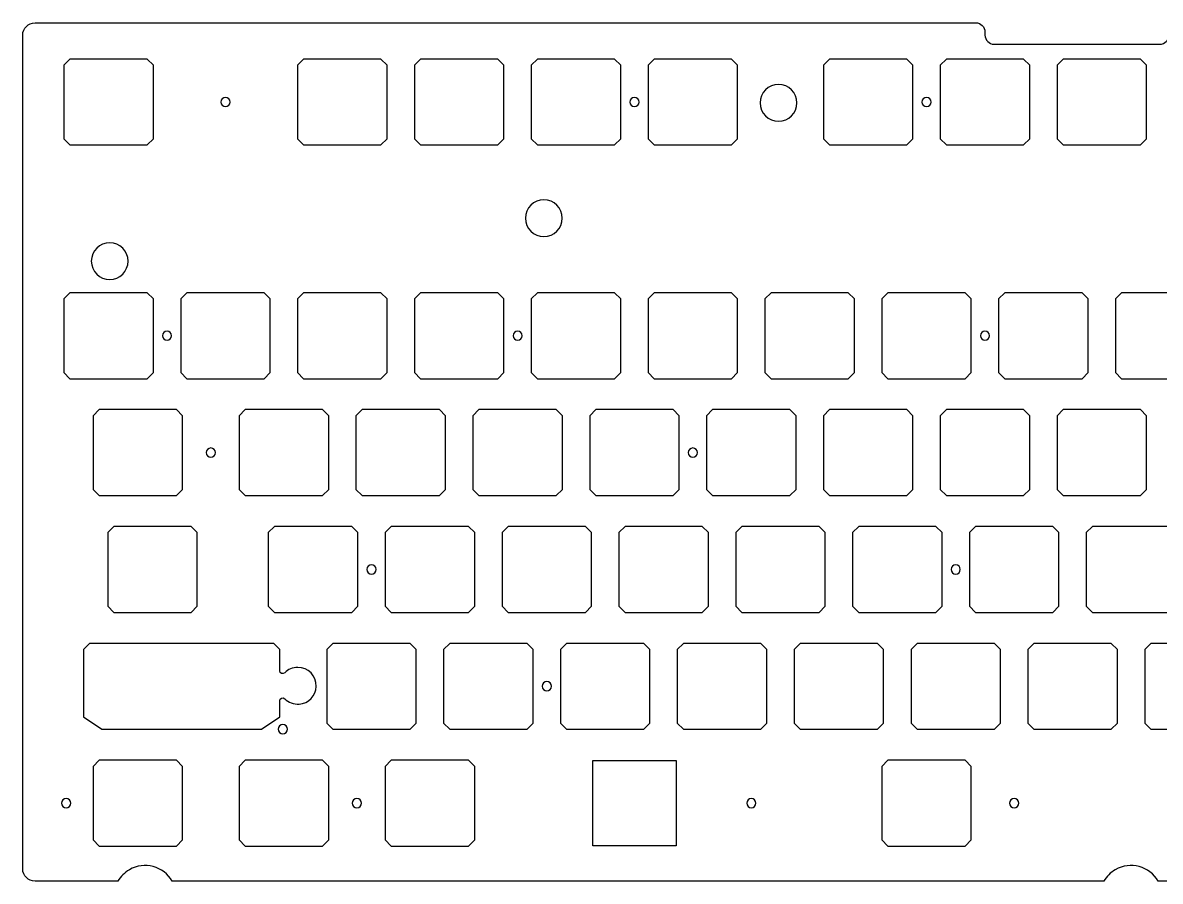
# Model space of a CAD drawing. Header units: millimetres. Extents: x -32 to 329, y -175 to -35.
# Drawn here: x -32.3 to 153.2, y -175 to -35.1 of the extents above; entities that cross this region are included whole.
import ezdxf

# ---------------------------------------------------------------- set-up
doc = ezdxf.new("R2010")
doc.units = ezdxf.units.MM
doc.header["$MEASUREMENT"] = 0
doc.layers.add('Layer 1', color=7, linetype='Continuous', lineweight=0)

# ---------------------------------------------------------------- blocks, each defined once
blk = doc.blocks.new('Block_0')
at = {"layer": 'Layer 1', "color": 7, "lineweight": 25}
blk.add_lwpolyline([(60.62, -169.24), (60.62, -155.34), (74.22, -155.34), (74.22, -169.24)], close=True, dxfattribs=at)
for points, knots in [([(327.08, -66.93), (327.08, -66.93), (256.4, -66.93), (256.4, -66.93), (255.3, -66.93), (254.4, -66.03), (254.4, -64.93), (254.4, -64.93), (254.4, -59.92), (254.4, -59.92), (254.4, -58.82), (255.3, -57.92), (256.4, -57.92), (256.4, -57.92), (258.4, -57.92), (258.4, -57.92), (259.51, -57.92), (260.4, -57.03), (260.4, -55.93), (260.4, -55.93), (260.4, -37.07), (260.4, -37.07), (260.4, -35.96), (259.51, -35.07), (258.4, -35.07), (258.4, -35.07), (249.8, -35.07), (249.8, -35.07), (248.97, -35.07), (248.3, -35.74), (248.3, -36.57), (248.3, -36.57), (248.3, -37.07), (248.3, -37.07), (248.3, -37.89), (247.63, -38.57), (246.8, -38.57), (246.8, -38.57), (211.8, -38.57), (211.8, -38.57), (210.97, -38.57), (210.3, -37.89), (210.3, -37.07), (210.3, -37.07), (210.3, -36.57), (210.3, -36.57), (210.3, -35.74), (209.63, -35.07), (208.8, -35.07), (208.8, -35.07), (156.08, -35.07), (156.08, -35.07), (155.25, -35.07), (154.58, -35.74), (154.58, -36.57), (154.58, -36.57), (154.58, -37.07), (154.58, -37.07), (154.58, -37.89), (153.9, -38.57), (153.08, -38.57), (153.08, -38.57), (126.08, -38.57), (126.08, -38.57), (125.25, -38.57), (124.58, -37.89), (124.58, -37.07), (124.58, -37.07), (124.58, -36.57), (124.58, -36.57), (124.58, -35.74), (123.9, -35.07), (123.08, -35.07), (123.08, -35.07), (-30.3, -35.07), (-30.3, -35.07), (-31.4, -35.07), (-32.3, -35.96), (-32.3, -37.07), (-32.3, -37.07), (-32.3, -173.02), (-32.3, -173.02), (-32.3, -174.13), (-31.4, -175.02), (-30.3, -175.02), (-30.3, -175.02), (-16.79, -175.02), (-16.79, -175.02), (-16.34, -174.24), (-15.69, -173.6), (-14.91, -173.15), (-12.47, -171.73), (-9.33, -172.57), (-7.92, -175.02), (-7.92, -175.02), (143.95, -175.02), (143.95, -175.02), (144.4, -174.24), (145.05, -173.59), (145.83, -173.15), (148.28, -171.73), (151.41, -172.57), (152.83, -175.02), (152.83, -175.02), (304.7, -175.02), (304.7, -175.02), (305.14, -174.24), (305.79, -173.59), (306.57, -173.15), (309.02, -171.73), (312.16, -172.57), (313.57, -175.02), (313.57, -175.02), (327.08, -175.02), (327.08, -175.02), (328.18, -175.02), (329.08, -174.13), (329.08, -173.02), (329.08, -173.02), (329.08, -68.93), (329.08, -68.93), (329.08, -67.82), (328.18, -66.93), (327.08, -66.93)], [0, 0, 0, 0, 1, 1, 1, 2, 2, 2, 3, 3, 3, 4, 4, 4, 5, 5, 5, 6, 6, 6, 7, 7, 7, 8, 8, 8, 9, 9, 9, 10, 10, 10, 11, 11, 11, 12, 12, 12, 13, 13, 13, 14, 14, 14, 15, 15, 15, 16, 16, 16, 17, 17, 17, 18, 18, 18, 19, 19, 19, 20, 20, 20, 21, 21, 21, 22, 22, 22, 23, 23, 23, 24, 24, 24, 25, 25, 25, 26, 26, 26, 27, 27, 27, 28, 28, 28, 29, 29, 29, 30, 30, 30, 31, 31, 31, 32, 32, 32, 33, 33, 33, 34, 34, 34, 35, 35, 35, 36, 36, 36, 37, 37, 37, 38, 38, 38, 39, 39, 39, 40, 40, 40, 41, 41, 41, 41]), ([(-25.6, -41.99), (-25.6, -41.99), (-24.6, -40.99), (-24.6, -40.99), (-24.6, -40.99), (-12, -40.99), (-12, -40.99), (-12, -40.99), (-11, -41.99), (-11, -41.99), (-11, -41.99), (-11, -53.99), (-11, -53.99), (-11, -53.99), (-12, -54.99), (-12, -54.99), (-12, -54.99), (-24.6, -54.99), (-24.6, -54.99), (-24.6, -54.99), (-25.6, -53.99), (-25.6, -53.99), (-25.6, -53.99), (-25.6, -41.99), (-25.6, -41.99)], [0, 0, 0, 0, 1, 1, 1, 2, 2, 2, 3, 3, 3, 4, 4, 4, 5, 5, 5, 6, 6, 6, 7, 7, 7, 8, 8, 8, 8]), ([(12.5, -41.99), (12.5, -41.99), (13.5, -40.99), (13.5, -40.99), (13.5, -40.99), (26.1, -40.99), (26.1, -40.99), (26.1, -40.99), (27.1, -41.99), (27.1, -41.99), (27.1, -41.99), (27.1, -53.99), (27.1, -53.99), (27.1, -53.99), (26.1, -54.99), (26.1, -54.99), (26.1, -54.99), (13.5, -54.99), (13.5, -54.99), (13.5, -54.99), (12.5, -53.99), (12.5, -53.99), (12.5, -53.99), (12.5, -41.99), (12.5, -41.99)], [0, 0, 0, 0, 1, 1, 1, 2, 2, 2, 3, 3, 3, 4, 4, 4, 5, 5, 5, 6, 6, 6, 7, 7, 7, 8, 8, 8, 8]), ([(31.55, -41.99), (31.55, -41.99), (32.55, -40.99), (32.55, -40.99), (32.55, -40.99), (45.15, -40.99), (45.15, -40.99), (45.15, -40.99), (46.15, -41.99), (46.15, -41.99), (46.15, -41.99), (46.15, -53.99), (46.15, -53.99), (46.15, -53.99), (45.15, -54.99), (45.15, -54.99), (45.15, -54.99), (32.55, -54.99), (32.55, -54.99), (32.55, -54.99), (31.55, -53.99), (31.55, -53.99), (31.55, -53.99), (31.55, -41.99), (31.55, -41.99)], [0, 0, 0, 0, 1, 1, 1, 2, 2, 2, 3, 3, 3, 4, 4, 4, 5, 5, 5, 6, 6, 6, 7, 7, 7, 8, 8, 8, 8]), ([(50.6, -41.99), (50.6, -41.99), (51.6, -40.99), (51.6, -40.99), (51.6, -40.99), (64.2, -40.99), (64.2, -40.99), (64.2, -40.99), (65.2, -41.99), (65.2, -41.99), (65.2, -41.99), (65.2, -53.99), (65.2, -53.99), (65.2, -53.99), (64.2, -54.99), (64.2, -54.99), (64.2, -54.99), (51.6, -54.99), (51.6, -54.99), (51.6, -54.99), (50.6, -53.99), (50.6, -53.99), (50.6, -53.99), (50.6, -41.99), (50.6, -41.99)], [0, 0, 0, 0, 1, 1, 1, 2, 2, 2, 3, 3, 3, 4, 4, 4, 5, 5, 5, 6, 6, 6, 7, 7, 7, 8, 8, 8, 8]), ([(69.65, -41.99), (69.65, -41.99), (70.65, -40.99), (70.65, -40.99), (70.65, -40.99), (83.25, -40.99), (83.25, -40.99), (83.25, -40.99), (84.25, -41.99), (84.25, -41.99), (84.25, -41.99), (84.25, -53.99), (84.25, -53.99), (84.25, -53.99), (83.25, -54.99), (83.25, -54.99), (83.25, -54.99), (70.65, -54.99), (70.65, -54.99), (70.65, -54.99), (69.65, -53.99), (69.65, -53.99), (69.65, -53.99), (69.65, -41.99), (69.65, -41.99)], [0, 0, 0, 0, 1, 1, 1, 2, 2, 2, 3, 3, 3, 4, 4, 4, 5, 5, 5, 6, 6, 6, 7, 7, 7, 8, 8, 8, 8]), ([(98.23, -41.99), (98.23, -41.99), (99.23, -40.99), (99.23, -40.99), (99.23, -40.99), (111.83, -40.99), (111.83, -40.99), (111.83, -40.99), (112.83, -41.99), (112.83, -41.99), (112.83, -41.99), (112.83, -53.99), (112.83, -53.99), (112.83, -53.99), (111.83, -54.99), (111.83, -54.99), (111.83, -54.99), (99.23, -54.99), (99.23, -54.99), (99.23, -54.99), (98.23, -53.99), (98.23, -53.99), (98.23, -53.99), (98.23, -41.99), (98.23, -41.99)], [0, 0, 0, 0, 1, 1, 1, 2, 2, 2, 3, 3, 3, 4, 4, 4, 5, 5, 5, 6, 6, 6, 7, 7, 7, 8, 8, 8, 8]), ([(117.28, -41.99), (117.28, -41.99), (118.28, -40.99), (118.28, -40.99), (118.28, -40.99), (130.88, -40.99), (130.88, -40.99), (130.88, -40.99), (131.88, -41.99), (131.88, -41.99), (131.88, -41.99), (131.88, -53.99), (131.88, -53.99), (131.88, -53.99), (130.88, -54.99), (130.88, -54.99), (130.88, -54.99), (118.28, -54.99), (118.28, -54.99), (118.28, -54.99), (117.28, -53.99), (117.28, -53.99), (117.28, -53.99), (117.28, -41.99), (117.28, -41.99)], [0, 0, 0, 0, 1, 1, 1, 2, 2, 2, 3, 3, 3, 4, 4, 4, 5, 5, 5, 6, 6, 6, 7, 7, 7, 8, 8, 8, 8]), ([(136.33, -41.99), (136.33, -41.99), (137.33, -40.99), (137.33, -40.99), (137.33, -40.99), (149.93, -40.99), (149.93, -40.99), (149.93, -40.99), (150.93, -41.99), (150.93, -41.99), (150.93, -41.99), (150.93, -53.99), (150.93, -53.99), (150.93, -53.99), (149.93, -54.99), (149.93, -54.99), (149.93, -54.99), (137.33, -54.99), (137.33, -54.99), (137.33, -54.99), (136.33, -53.99), (136.33, -53.99), (136.33, -53.99), (136.33, -41.99), (136.33, -41.99)], [0, 0, 0, 0, 1, 1, 1, 2, 2, 2, 3, 3, 3, 4, 4, 4, 5, 5, 5, 6, 6, 6, 7, 7, 7, 8, 8, 8, 8]), ([(90.92, -45.13), (92.58, -45.13), (93.92, -46.47), (93.92, -48.13), (93.92, -49.79), (92.58, -51.13), (90.92, -51.13), (89.27, -51.13), (87.92, -49.79), (87.92, -48.13), (87.92, -46.47), (89.27, -45.13), (90.92, -45.13)], [0, 0, 0, 0, 1, 1, 1, 2, 2, 2, 3, 3, 3, 4, 4, 4, 4]), ([(0.75, -47.24), (1.17, -47.24), (1.5, -47.58), (1.5, -47.99), (1.5, -48.4), (1.17, -48.74), (0.75, -48.74), (0.34, -48.74), (0, -48.4), (0, -47.99), (0, -47.58), (0.34, -47.24), (0.75, -47.24)], [0, 0, 0, 0, 1, 1, 1, 2, 2, 2, 3, 3, 3, 4, 4, 4, 4]), ([(67.43, -47.24), (67.84, -47.24), (68.18, -47.58), (68.18, -47.99), (68.18, -48.4), (67.84, -48.74), (67.43, -48.74), (67.01, -48.74), (66.68, -48.4), (66.68, -47.99), (66.68, -47.58), (67.01, -47.24), (67.43, -47.24)], [0, 0, 0, 0, 1, 1, 1, 2, 2, 2, 3, 3, 3, 4, 4, 4, 4]), ([(115.05, -47.24), (115.47, -47.24), (115.8, -47.58), (115.8, -47.99), (115.8, -48.4), (115.47, -48.74), (115.05, -48.74), (114.64, -48.74), (114.3, -48.4), (114.3, -47.99), (114.3, -47.58), (114.64, -47.24), (115.05, -47.24)], [0, 0, 0, 0, 1, 1, 1, 2, 2, 2, 3, 3, 3, 4, 4, 4, 4]), ([(52.67, -63.92), (54.33, -63.92), (55.67, -65.27), (55.67, -66.93), (55.67, -68.58), (54.33, -69.92), (52.67, -69.92), (51.01, -69.92), (49.67, -68.58), (49.67, -66.93), (49.67, -65.27), (51.01, -63.92), (52.67, -63.92)], [0, 0, 0, 0, 1, 1, 1, 2, 2, 2, 3, 3, 3, 4, 4, 4, 4]), ([(-15.12, -73.93), (-15.12, -75.59), (-16.47, -76.93), (-18.12, -76.93), (-19.78, -76.93), (-21.12, -75.59), (-21.12, -73.93), (-21.12, -72.28), (-19.78, -70.93), (-18.12, -70.93), (-16.47, -70.93), (-15.12, -72.28), (-15.12, -73.93)], [0, 0, 0, 0, 1, 1, 1, 2, 2, 2, 3, 3, 3, 4, 4, 4, 4]), ([(-25.6, -80.09), (-25.6, -80.09), (-24.6, -79.09), (-24.6, -79.09), (-24.6, -79.09), (-12, -79.09), (-12, -79.09), (-12, -79.09), (-11, -80.09), (-11, -80.09), (-11, -80.09), (-11, -92.09), (-11, -92.09), (-11, -92.09), (-12, -93.09), (-12, -93.09), (-12, -93.09), (-24.6, -93.09), (-24.6, -93.09), (-24.6, -93.09), (-25.6, -92.09), (-25.6, -92.09), (-25.6, -92.09), (-25.6, -80.09), (-25.6, -80.09)], [0, 0, 0, 0, 1, 1, 1, 2, 2, 2, 3, 3, 3, 4, 4, 4, 5, 5, 5, 6, 6, 6, 7, 7, 7, 8, 8, 8, 8]), ([(-6.55, -80.09), (-6.55, -80.09), (-5.55, -79.09), (-5.55, -79.09), (-5.55, -79.09), (7.05, -79.09), (7.05, -79.09), (7.05, -79.09), (8.05, -80.09), (8.05, -80.09), (8.05, -80.09), (8.05, -92.09), (8.05, -92.09), (8.05, -92.09), (7.05, -93.09), (7.05, -93.09), (7.05, -93.09), (-5.55, -93.09), (-5.55, -93.09), (-5.55, -93.09), (-6.55, -92.09), (-6.55, -92.09), (-6.55, -92.09), (-6.55, -80.09), (-6.55, -80.09)], [0, 0, 0, 0, 1, 1, 1, 2, 2, 2, 3, 3, 3, 4, 4, 4, 5, 5, 5, 6, 6, 6, 7, 7, 7, 8, 8, 8, 8]), ([(12.5, -80.09), (12.5, -80.09), (13.5, -79.09), (13.5, -79.09), (13.5, -79.09), (26.1, -79.09), (26.1, -79.09), (26.1, -79.09), (27.1, -80.09), (27.1, -80.09), (27.1, -80.09), (27.1, -92.09), (27.1, -92.09), (27.1, -92.09), (26.1, -93.09), (26.1, -93.09), (26.1, -93.09), (13.5, -93.09), (13.5, -93.09), (13.5, -93.09), (12.5, -92.09), (12.5, -92.09), (12.5, -92.09), (12.5, -80.09), (12.5, -80.09)], [0, 0, 0, 0, 1, 1, 1, 2, 2, 2, 3, 3, 3, 4, 4, 4, 5, 5, 5, 6, 6, 6, 7, 7, 7, 8, 8, 8, 8]), ([(31.55, -80.09), (31.55, -80.09), (32.55, -79.09), (32.55, -79.09), (32.55, -79.09), (45.15, -79.09), (45.15, -79.09), (45.15, -79.09), (46.15, -80.09), (46.15, -80.09), (46.15, -80.09), (46.15, -92.09), (46.15, -92.09), (46.15, -92.09), (45.15, -93.09), (45.15, -93.09), (45.15, -93.09), (32.55, -93.09), (32.55, -93.09), (32.55, -93.09), (31.55, -92.09), (31.55, -92.09), (31.55, -92.09), (31.55, -80.09), (31.55, -80.09)], [0, 0, 0, 0, 1, 1, 1, 2, 2, 2, 3, 3, 3, 4, 4, 4, 5, 5, 5, 6, 6, 6, 7, 7, 7, 8, 8, 8, 8]), ([(50.6, -92.09), (50.6, -92.09), (50.6, -80.09), (50.6, -80.09), (50.6, -80.09), (51.6, -79.09), (51.6, -79.09), (51.6, -79.09), (64.2, -79.09), (64.2, -79.09), (64.2, -79.09), (65.2, -80.09), (65.2, -80.09), (65.2, -80.09), (65.2, -92.09), (65.2, -92.09), (65.2, -92.09), (64.2, -93.09), (64.2, -93.09), (64.2, -93.09), (51.6, -93.09), (51.6, -93.09), (51.6, -93.09), (50.6, -92.09), (50.6, -92.09)], [0, 0, 0, 0, 1, 1, 1, 2, 2, 2, 3, 3, 3, 4, 4, 4, 5, 5, 5, 6, 6, 6, 7, 7, 7, 8, 8, 8, 8]), ([(69.65, -80.09), (69.65, -80.09), (70.65, -79.09), (70.65, -79.09), (70.65, -79.09), (83.25, -79.09), (83.25, -79.09), (83.25, -79.09), (84.25, -80.09), (84.25, -80.09), (84.25, -80.09), (84.25, -92.09), (84.25, -92.09), (84.25, -92.09), (83.25, -93.09), (83.25, -93.09), (83.25, -93.09), (70.65, -93.09), (70.65, -93.09), (70.65, -93.09), (69.65, -92.09), (69.65, -92.09), (69.65, -92.09), (69.65, -80.09), (69.65, -80.09)], [0, 0, 0, 0, 1, 1, 1, 2, 2, 2, 3, 3, 3, 4, 4, 4, 5, 5, 5, 6, 6, 6, 7, 7, 7, 8, 8, 8, 8]), ([(89.7, -93.09), (89.7, -93.09), (88.7, -92.09), (88.7, -92.09), (88.7, -92.09), (88.7, -80.09), (88.7, -80.09), (88.7, -80.09), (89.7, -79.09), (89.7, -79.09), (89.7, -79.09), (102.3, -79.09), (102.3, -79.09), (102.3, -79.09), (103.3, -80.09), (103.3, -80.09), (103.3, -80.09), (103.3, -92.09), (103.3, -92.09), (103.3, -92.09), (102.3, -93.09), (102.3, -93.09), (102.3, -93.09), (89.7, -93.09), (89.7, -93.09)], [0, 0, 0, 0, 1, 1, 1, 2, 2, 2, 3, 3, 3, 4, 4, 4, 5, 5, 5, 6, 6, 6, 7, 7, 7, 8, 8, 8, 8]), ([(107.75, -92.09), (107.75, -92.09), (107.75, -80.09), (107.75, -80.09), (107.75, -80.09), (108.75, -79.09), (108.75, -79.09), (108.75, -79.09), (121.35, -79.09), (121.35, -79.09), (121.35, -79.09), (122.35, -80.09), (122.35, -80.09), (122.35, -80.09), (122.35, -92.09), (122.35, -92.09), (122.35, -92.09), (121.35, -93.09), (121.35, -93.09), (121.35, -93.09), (108.75, -93.09), (108.75, -93.09), (108.75, -93.09), (107.75, -92.09), (107.75, -92.09)], [0, 0, 0, 0, 1, 1, 1, 2, 2, 2, 3, 3, 3, 4, 4, 4, 5, 5, 5, 6, 6, 6, 7, 7, 7, 8, 8, 8, 8]), ([(126.8, -92.09), (126.8, -92.09), (126.8, -80.09), (126.8, -80.09), (126.8, -80.09), (127.8, -79.09), (127.8, -79.09), (127.8, -79.09), (140.4, -79.09), (140.4, -79.09), (140.4, -79.09), (141.4, -80.09), (141.4, -80.09), (141.4, -80.09), (141.4, -92.09), (141.4, -92.09), (141.4, -92.09), (140.4, -93.09), (140.4, -93.09), (140.4, -93.09), (127.8, -93.09), (127.8, -93.09), (127.8, -93.09), (126.8, -92.09), (126.8, -92.09)], [0, 0, 0, 0, 1, 1, 1, 2, 2, 2, 3, 3, 3, 4, 4, 4, 5, 5, 5, 6, 6, 6, 7, 7, 7, 8, 8, 8, 8]), ([(159.45, -79.09), (159.45, -79.09), (160.45, -80.09), (160.45, -80.09), (160.45, -80.09), (160.45, -92.09), (160.45, -92.09), (160.45, -92.09), (159.45, -93.09), (159.45, -93.09), (159.45, -93.09), (146.85, -93.09), (146.85, -93.09), (146.85, -93.09), (145.85, -92.09), (145.85, -92.09), (145.85, -92.09), (145.85, -80.09), (145.85, -80.09), (145.85, -80.09), (146.85, -79.09), (146.85, -79.09), (146.85, -79.09), (159.45, -79.09), (159.45, -79.09)], [0, 0, 0, 0, 1, 1, 1, 2, 2, 2, 3, 3, 3, 4, 4, 4, 5, 5, 5, 6, 6, 6, 7, 7, 7, 8, 8, 8, 8]), ([(-8.77, -85.34), (-8.36, -85.34), (-8.02, -85.68), (-8.02, -86.09), (-8.02, -86.5), (-8.36, -86.84), (-8.77, -86.84), (-9.19, -86.84), (-9.52, -86.5), (-9.52, -86.09), (-9.52, -85.68), (-9.19, -85.34), (-8.77, -85.34)], [0, 0, 0, 0, 1, 1, 1, 2, 2, 2, 3, 3, 3, 4, 4, 4, 4]), ([(48.38, -85.34), (48.79, -85.34), (49.13, -85.68), (49.13, -86.09), (49.13, -86.5), (48.79, -86.84), (48.38, -86.84), (47.96, -86.84), (47.63, -86.5), (47.63, -86.09), (47.63, -85.68), (47.96, -85.34), (48.38, -85.34)], [0, 0, 0, 0, 1, 1, 1, 2, 2, 2, 3, 3, 3, 4, 4, 4, 4]), ([(123.83, -86.09), (123.83, -85.68), (124.16, -85.34), (124.58, -85.34), (124.99, -85.34), (125.33, -85.68), (125.33, -86.09), (125.33, -86.5), (124.99, -86.84), (124.58, -86.84), (124.16, -86.84), (123.83, -86.5), (123.83, -86.09)], [0, 0, 0, 0, 1, 1, 1, 2, 2, 2, 3, 3, 3, 4, 4, 4, 4]), ([(-6.24, -99.14), (-6.24, -99.14), (-6.24, -111.14), (-6.24, -111.14), (-6.24, -111.14), (-7.23, -112.14), (-7.23, -112.14), (-7.23, -112.14), (-19.83, -112.14), (-19.83, -112.14), (-19.83, -112.14), (-20.83, -111.14), (-20.83, -111.14), (-20.83, -111.14), (-20.83, -99.14), (-20.83, -99.14), (-20.83, -99.14), (-19.83, -98.14), (-19.83, -98.14), (-19.83, -98.14), (-7.23, -98.14), (-7.23, -98.14), (-7.23, -98.14), (-6.24, -99.14), (-6.24, -99.14)], [0, 0, 0, 0, 1, 1, 1, 2, 2, 2, 3, 3, 3, 4, 4, 4, 5, 5, 5, 6, 6, 6, 7, 7, 7, 8, 8, 8, 8]), ([(3.98, -112.14), (3.98, -112.14), (2.98, -111.14), (2.98, -111.14), (2.98, -111.14), (2.98, -99.14), (2.98, -99.14), (2.98, -99.14), (3.98, -98.14), (3.98, -98.14), (3.98, -98.14), (16.58, -98.14), (16.58, -98.14), (16.58, -98.14), (17.58, -99.14), (17.58, -99.14), (17.58, -99.14), (17.58, -111.14), (17.58, -111.14), (17.58, -111.14), (16.58, -112.14), (16.58, -112.14), (16.58, -112.14), (3.98, -112.14), (3.98, -112.14)], [0, 0, 0, 0, 1, 1, 1, 2, 2, 2, 3, 3, 3, 4, 4, 4, 5, 5, 5, 6, 6, 6, 7, 7, 7, 8, 8, 8, 8]), ([(23.03, -112.14), (23.03, -112.14), (22.03, -111.14), (22.03, -111.14), (22.03, -111.14), (22.03, -99.14), (22.03, -99.14), (22.03, -99.14), (23.03, -98.14), (23.03, -98.14), (23.03, -98.14), (35.63, -98.14), (35.63, -98.14), (35.63, -98.14), (36.63, -99.14), (36.63, -99.14), (36.63, -99.14), (36.63, -111.14), (36.63, -111.14), (36.63, -111.14), (35.63, -112.14), (35.63, -112.14), (35.63, -112.14), (23.03, -112.14), (23.03, -112.14)], [0, 0, 0, 0, 1, 1, 1, 2, 2, 2, 3, 3, 3, 4, 4, 4, 5, 5, 5, 6, 6, 6, 7, 7, 7, 8, 8, 8, 8]), ([(41.08, -111.14), (41.08, -111.14), (41.08, -99.14), (41.08, -99.14), (41.08, -99.14), (42.08, -98.14), (42.08, -98.14), (42.08, -98.14), (54.68, -98.14), (54.68, -98.14), (54.68, -98.14), (55.68, -99.14), (55.68, -99.14), (55.68, -99.14), (55.68, -111.14), (55.68, -111.14), (55.68, -111.14), (54.68, -112.14), (54.68, -112.14), (54.68, -112.14), (42.08, -112.14), (42.08, -112.14), (42.08, -112.14), (41.08, -111.14), (41.08, -111.14)], [0, 0, 0, 0, 1, 1, 1, 2, 2, 2, 3, 3, 3, 4, 4, 4, 5, 5, 5, 6, 6, 6, 7, 7, 7, 8, 8, 8, 8]), ([(60.13, -111.14), (60.13, -111.14), (60.13, -99.14), (60.13, -99.14), (60.13, -99.14), (61.13, -98.14), (61.13, -98.14), (61.13, -98.14), (73.73, -98.14), (73.73, -98.14), (73.73, -98.14), (74.73, -99.14), (74.73, -99.14), (74.73, -99.14), (74.73, -111.14), (74.73, -111.14), (74.73, -111.14), (73.73, -112.14), (73.73, -112.14), (73.73, -112.14), (61.13, -112.14), (61.13, -112.14), (61.13, -112.14), (60.13, -111.14), (60.13, -111.14)], [0, 0, 0, 0, 1, 1, 1, 2, 2, 2, 3, 3, 3, 4, 4, 4, 5, 5, 5, 6, 6, 6, 7, 7, 7, 8, 8, 8, 8]), ([(79.18, -111.14), (79.18, -111.14), (79.18, -99.14), (79.18, -99.14), (79.18, -99.14), (80.18, -98.14), (80.18, -98.14), (80.18, -98.14), (92.78, -98.14), (92.78, -98.14), (92.78, -98.14), (93.78, -99.14), (93.78, -99.14), (93.78, -99.14), (93.78, -111.14), (93.78, -111.14), (93.78, -111.14), (92.78, -112.14), (92.78, -112.14), (92.78, -112.14), (80.18, -112.14), (80.18, -112.14), (80.18, -112.14), (79.18, -111.14), (79.18, -111.14)], [0, 0, 0, 0, 1, 1, 1, 2, 2, 2, 3, 3, 3, 4, 4, 4, 5, 5, 5, 6, 6, 6, 7, 7, 7, 8, 8, 8, 8]), ([(98.23, -99.14), (98.23, -99.14), (99.23, -98.14), (99.23, -98.14), (99.23, -98.14), (111.83, -98.14), (111.83, -98.14), (111.83, -98.14), (112.83, -99.14), (112.83, -99.14), (112.83, -99.14), (112.83, -111.14), (112.83, -111.14), (112.83, -111.14), (111.83, -112.14), (111.83, -112.14), (111.83, -112.14), (99.23, -112.14), (99.23, -112.14), (99.23, -112.14), (98.23, -111.14), (98.23, -111.14), (98.23, -111.14), (98.23, -99.14), (98.23, -99.14)], [0, 0, 0, 0, 1, 1, 1, 2, 2, 2, 3, 3, 3, 4, 4, 4, 5, 5, 5, 6, 6, 6, 7, 7, 7, 8, 8, 8, 8]), ([(118.28, -112.14), (118.28, -112.14), (117.28, -111.14), (117.28, -111.14), (117.28, -111.14), (117.28, -99.14), (117.28, -99.14), (117.28, -99.14), (118.28, -98.14), (118.28, -98.14), (118.28, -98.14), (130.88, -98.14), (130.88, -98.14), (130.88, -98.14), (131.88, -99.14), (131.88, -99.14), (131.88, -99.14), (131.88, -111.14), (131.88, -111.14), (131.88, -111.14), (130.88, -112.14), (130.88, -112.14), (130.88, -112.14), (118.28, -112.14), (118.28, -112.14)], [0, 0, 0, 0, 1, 1, 1, 2, 2, 2, 3, 3, 3, 4, 4, 4, 5, 5, 5, 6, 6, 6, 7, 7, 7, 8, 8, 8, 8]), ([(136.33, -111.14), (136.33, -111.14), (136.33, -99.14), (136.33, -99.14), (136.33, -99.14), (137.33, -98.14), (137.33, -98.14), (137.33, -98.14), (149.93, -98.14), (149.93, -98.14), (149.93, -98.14), (150.93, -99.14), (150.93, -99.14), (150.93, -99.14), (150.93, -111.14), (150.93, -111.14), (150.93, -111.14), (149.93, -112.14), (149.93, -112.14), (149.93, -112.14), (137.33, -112.14), (137.33, -112.14), (137.33, -112.14), (136.33, -111.14), (136.33, -111.14)], [0, 0, 0, 0, 1, 1, 1, 2, 2, 2, 3, 3, 3, 4, 4, 4, 5, 5, 5, 6, 6, 6, 7, 7, 7, 8, 8, 8, 8]), ([(-0.88, -105.14), (-0.88, -105.55), (-1.22, -105.89), (-1.63, -105.89), (-2.04, -105.89), (-2.38, -105.55), (-2.38, -105.14), (-2.38, -104.73), (-2.04, -104.39), (-1.63, -104.39), (-1.22, -104.39), (-0.88, -104.73), (-0.88, -105.14)], [0, 0, 0, 0, 1, 1, 1, 2, 2, 2, 3, 3, 3, 4, 4, 4, 4]), ([(76.2, -105.14), (76.2, -104.73), (76.54, -104.39), (76.95, -104.39), (77.37, -104.39), (77.7, -104.73), (77.7, -105.14), (77.7, -105.55), (77.37, -105.89), (76.95, -105.89), (76.54, -105.89), (76.2, -105.55), (76.2, -105.14)], [0, 0, 0, 0, 1, 1, 1, 2, 2, 2, 3, 3, 3, 4, 4, 4, 4]), ([(-18.45, -118.19), (-18.45, -118.19), (-17.46, -117.19), (-17.46, -117.19), (-17.46, -117.19), (-4.85, -117.19), (-4.85, -117.19), (-4.85, -117.19), (-3.86, -118.19), (-3.86, -118.19), (-3.86, -118.19), (-3.86, -130.19), (-3.86, -130.19), (-3.86, -130.19), (-4.85, -131.19), (-4.85, -131.19), (-4.85, -131.19), (-17.46, -131.19), (-17.46, -131.19), (-17.46, -131.19), (-18.45, -130.19), (-18.45, -130.19), (-18.45, -130.19), (-18.45, -118.19), (-18.45, -118.19)], [0, 0, 0, 0, 1, 1, 1, 2, 2, 2, 3, 3, 3, 4, 4, 4, 5, 5, 5, 6, 6, 6, 7, 7, 7, 8, 8, 8, 8]), ([(7.74, -118.19), (7.74, -118.19), (8.74, -117.19), (8.74, -117.19), (8.74, -117.19), (21.34, -117.19), (21.34, -117.19), (21.34, -117.19), (22.34, -118.19), (22.34, -118.19), (22.34, -118.19), (22.34, -130.19), (22.34, -130.19), (22.34, -130.19), (21.34, -131.19), (21.34, -131.19), (21.34, -131.19), (8.74, -131.19), (8.74, -131.19), (8.74, -131.19), (7.74, -130.19), (7.74, -130.19), (7.74, -130.19), (7.74, -118.19), (7.74, -118.19)], [0, 0, 0, 0, 1, 1, 1, 2, 2, 2, 3, 3, 3, 4, 4, 4, 5, 5, 5, 6, 6, 6, 7, 7, 7, 8, 8, 8, 8]), ([(26.79, -118.19), (26.79, -118.19), (27.79, -117.19), (27.79, -117.19), (27.79, -117.19), (40.39, -117.19), (40.39, -117.19), (40.39, -117.19), (41.39, -118.19), (41.39, -118.19), (41.39, -118.19), (41.39, -130.19), (41.39, -130.19), (41.39, -130.19), (40.39, -131.19), (40.39, -131.19), (40.39, -131.19), (27.79, -131.19), (27.79, -131.19), (27.79, -131.19), (26.79, -130.19), (26.79, -130.19), (26.79, -130.19), (26.79, -118.19), (26.79, -118.19)], [0, 0, 0, 0, 1, 1, 1, 2, 2, 2, 3, 3, 3, 4, 4, 4, 5, 5, 5, 6, 6, 6, 7, 7, 7, 8, 8, 8, 8]), ([(46.84, -131.19), (46.84, -131.19), (45.84, -130.19), (45.84, -130.19), (45.84, -130.19), (45.84, -118.19), (45.84, -118.19), (45.84, -118.19), (46.84, -117.19), (46.84, -117.19), (46.84, -117.19), (59.44, -117.19), (59.44, -117.19), (59.44, -117.19), (60.44, -118.19), (60.44, -118.19), (60.44, -118.19), (60.44, -130.19), (60.44, -130.19), (60.44, -130.19), (59.44, -131.19), (59.44, -131.19), (59.44, -131.19), (46.84, -131.19), (46.84, -131.19)], [0, 0, 0, 0, 1, 1, 1, 2, 2, 2, 3, 3, 3, 4, 4, 4, 5, 5, 5, 6, 6, 6, 7, 7, 7, 8, 8, 8, 8]), ([(64.89, -118.19), (64.89, -118.19), (65.89, -117.19), (65.89, -117.19), (65.89, -117.19), (78.49, -117.19), (78.49, -117.19), (78.49, -117.19), (79.49, -118.19), (79.49, -118.19), (79.49, -118.19), (79.49, -130.19), (79.49, -130.19), (79.49, -130.19), (78.49, -131.19), (78.49, -131.19), (78.49, -131.19), (65.89, -131.19), (65.89, -131.19), (65.89, -131.19), (64.89, -130.19), (64.89, -130.19), (64.89, -130.19), (64.89, -118.19), (64.89, -118.19)], [0, 0, 0, 0, 1, 1, 1, 2, 2, 2, 3, 3, 3, 4, 4, 4, 5, 5, 5, 6, 6, 6, 7, 7, 7, 8, 8, 8, 8]), ([(84.94, -131.19), (84.94, -131.19), (83.94, -130.19), (83.94, -130.19), (83.94, -130.19), (83.94, -118.19), (83.94, -118.19), (83.94, -118.19), (84.94, -117.19), (84.94, -117.19), (84.94, -117.19), (97.54, -117.19), (97.54, -117.19), (97.54, -117.19), (98.54, -118.19), (98.54, -118.19), (98.54, -118.19), (98.54, -130.19), (98.54, -130.19), (98.54, -130.19), (97.54, -131.19), (97.54, -131.19), (97.54, -131.19), (84.94, -131.19), (84.94, -131.19)], [0, 0, 0, 0, 1, 1, 1, 2, 2, 2, 3, 3, 3, 4, 4, 4, 5, 5, 5, 6, 6, 6, 7, 7, 7, 8, 8, 8, 8]), ([(102.99, -118.19), (102.99, -118.19), (103.99, -117.19), (103.99, -117.19), (103.99, -117.19), (116.59, -117.19), (116.59, -117.19), (116.59, -117.19), (117.59, -118.19), (117.59, -118.19), (117.59, -118.19), (117.59, -130.19), (117.59, -130.19), (117.59, -130.19), (116.59, -131.19), (116.59, -131.19), (116.59, -131.19), (103.99, -131.19), (103.99, -131.19), (103.99, -131.19), (102.99, -130.19), (102.99, -130.19), (102.99, -130.19), (102.99, -118.19), (102.99, -118.19)], [0, 0, 0, 0, 1, 1, 1, 2, 2, 2, 3, 3, 3, 4, 4, 4, 5, 5, 5, 6, 6, 6, 7, 7, 7, 8, 8, 8, 8]), ([(122.04, -118.19), (122.04, -118.19), (123.04, -117.19), (123.04, -117.19), (123.04, -117.19), (135.64, -117.19), (135.64, -117.19), (135.64, -117.19), (136.64, -118.19), (136.64, -118.19), (136.64, -118.19), (136.64, -130.19), (136.64, -130.19), (136.64, -130.19), (135.64, -131.19), (135.64, -131.19), (135.64, -131.19), (123.04, -131.19), (123.04, -131.19), (123.04, -131.19), (122.04, -130.19), (122.04, -130.19), (122.04, -130.19), (122.04, -118.19), (122.04, -118.19)], [0, 0, 0, 0, 1, 1, 1, 2, 2, 2, 3, 3, 3, 4, 4, 4, 5, 5, 5, 6, 6, 6, 7, 7, 7, 8, 8, 8, 8]), ([(142.09, -131.19), (142.09, -131.19), (141.09, -130.19), (141.09, -130.19), (141.09, -130.19), (141.09, -118.19), (141.09, -118.19), (141.09, -118.19), (142.09, -117.19), (142.09, -117.19), (142.09, -117.19), (154.69, -117.19), (154.69, -117.19), (154.69, -117.19), (155.69, -118.19), (155.69, -118.19), (155.69, -118.19), (155.69, -130.19), (155.69, -130.19), (155.69, -130.19), (154.69, -131.19), (154.69, -131.19), (154.69, -131.19), (142.09, -131.19), (142.09, -131.19)], [0, 0, 0, 0, 1, 1, 1, 2, 2, 2, 3, 3, 3, 4, 4, 4, 5, 5, 5, 6, 6, 6, 7, 7, 7, 8, 8, 8, 8]), ([(25.31, -124.19), (25.31, -124.6), (24.98, -124.94), (24.57, -124.94), (24.15, -124.94), (23.81, -124.6), (23.81, -124.19), (23.81, -123.78), (24.15, -123.44), (24.57, -123.44), (24.98, -123.44), (25.31, -123.78), (25.31, -124.19)], [0, 0, 0, 0, 1, 1, 1, 2, 2, 2, 3, 3, 3, 4, 4, 4, 4]), ([(120.56, -124.19), (120.56, -124.6), (120.23, -124.94), (119.82, -124.94), (119.4, -124.94), (119.06, -124.6), (119.06, -124.19), (119.06, -123.78), (119.4, -123.44), (119.82, -123.44), (120.23, -123.44), (120.56, -123.78), (120.56, -124.19)], [0, 0, 0, 0, 1, 1, 1, 2, 2, 2, 3, 3, 3, 4, 4, 4, 4]), ([(15.55, -143.25), (15.5, -144.76), (14.28, -146.05), (12.77, -146.15), (11.85, -146.22), (11.01, -145.87), (10.42, -145.27), (10.12, -144.97), (9.61, -145.17), (9.61, -145.59), (9.61, -145.59), (9.61, -148.24), (9.61, -148.24), (9.61, -148.24), (6.61, -150.24), (6.61, -150.24), (6.61, -150.24), (-19.39, -150.24), (-19.39, -150.24), (-19.39, -150.24), (-22.39, -148.24), (-22.39, -148.24), (-22.39, -148.24), (-22.39, -137.24), (-22.39, -137.24), (-22.39, -137.24), (-21.39, -136.24), (-21.39, -136.24), (-21.39, -136.24), (8.61, -136.24), (8.61, -136.24), (8.61, -136.24), (9.61, -137.24), (9.61, -137.24), (9.61, -137.24), (9.61, -140.72), (9.61, -140.72), (9.61, -141.14), (10.12, -141.34), (10.41, -141.04), (10.96, -140.49), (11.71, -140.15), (12.55, -140.15), (14.24, -140.15), (15.6, -141.54), (15.55, -143.25)], [0, 0, 0, 0, 1, 1, 1, 2, 2, 2, 3, 3, 3, 4, 4, 4, 5, 5, 5, 6, 6, 6, 7, 7, 7, 8, 8, 8, 9, 9, 9, 10, 10, 10, 11, 11, 11, 12, 12, 12, 13, 13, 13, 14, 14, 14, 15, 15, 15, 15]), ([(18.27, -150.23), (18.27, -150.23), (17.27, -149.24), (17.27, -149.24), (17.27, -149.24), (17.27, -137.24), (17.27, -137.24), (17.27, -137.24), (18.27, -136.24), (18.27, -136.24), (18.27, -136.24), (30.87, -136.24), (30.87, -136.24), (30.87, -136.24), (31.86, -137.24), (31.86, -137.24), (31.86, -137.24), (31.86, -149.24), (31.86, -149.24), (31.86, -149.24), (30.87, -150.23), (30.87, -150.23), (30.87, -150.23), (18.27, -150.23), (18.27, -150.23)], [0, 0, 0, 0, 1, 1, 1, 2, 2, 2, 3, 3, 3, 4, 4, 4, 5, 5, 5, 6, 6, 6, 7, 7, 7, 8, 8, 8, 8]), ([(50.91, -149.24), (50.91, -149.24), (49.92, -150.23), (49.92, -150.23), (49.92, -150.23), (37.32, -150.23), (37.32, -150.23), (37.32, -150.23), (36.32, -149.24), (36.32, -149.24), (36.32, -149.24), (36.32, -137.24), (36.32, -137.24), (36.32, -137.24), (37.32, -136.24), (37.32, -136.24), (37.32, -136.24), (49.92, -136.24), (49.92, -136.24), (49.92, -136.24), (50.91, -137.24), (50.91, -137.24), (50.91, -137.24), (50.91, -149.24), (50.91, -149.24)], [0, 0, 0, 0, 1, 1, 1, 2, 2, 2, 3, 3, 3, 4, 4, 4, 5, 5, 5, 6, 6, 6, 7, 7, 7, 8, 8, 8, 8]), ([(69.96, -149.24), (69.96, -149.24), (68.97, -150.23), (68.97, -150.23), (68.97, -150.23), (56.37, -150.23), (56.37, -150.23), (56.37, -150.23), (55.37, -149.24), (55.37, -149.24), (55.37, -149.24), (55.37, -137.24), (55.37, -137.24), (55.37, -137.24), (56.37, -136.24), (56.37, -136.24), (56.37, -136.24), (68.97, -136.24), (68.97, -136.24), (68.97, -136.24), (69.96, -137.24), (69.96, -137.24), (69.96, -137.24), (69.96, -149.24), (69.96, -149.24)], [0, 0, 0, 0, 1, 1, 1, 2, 2, 2, 3, 3, 3, 4, 4, 4, 5, 5, 5, 6, 6, 6, 7, 7, 7, 8, 8, 8, 8]), ([(89.01, -149.24), (89.01, -149.24), (88.02, -150.23), (88.02, -150.23), (88.02, -150.23), (75.42, -150.23), (75.42, -150.23), (75.42, -150.23), (74.42, -149.24), (74.42, -149.24), (74.42, -149.24), (74.42, -137.24), (74.42, -137.24), (74.42, -137.24), (75.42, -136.24), (75.42, -136.24), (75.42, -136.24), (88.02, -136.24), (88.02, -136.24), (88.02, -136.24), (89.01, -137.24), (89.01, -137.24), (89.01, -137.24), (89.01, -149.24), (89.01, -149.24)], [0, 0, 0, 0, 1, 1, 1, 2, 2, 2, 3, 3, 3, 4, 4, 4, 5, 5, 5, 6, 6, 6, 7, 7, 7, 8, 8, 8, 8]), ([(108.06, -149.24), (108.06, -149.24), (107.07, -150.23), (107.07, -150.23), (107.07, -150.23), (94.47, -150.23), (94.47, -150.23), (94.47, -150.23), (93.47, -149.24), (93.47, -149.24), (93.47, -149.24), (93.47, -137.24), (93.47, -137.24), (93.47, -137.24), (94.47, -136.24), (94.47, -136.24), (94.47, -136.24), (107.07, -136.24), (107.07, -136.24), (107.07, -136.24), (108.06, -137.24), (108.06, -137.24), (108.06, -137.24), (108.06, -149.24), (108.06, -149.24)], [0, 0, 0, 0, 1, 1, 1, 2, 2, 2, 3, 3, 3, 4, 4, 4, 5, 5, 5, 6, 6, 6, 7, 7, 7, 8, 8, 8, 8]), ([(127.11, -149.24), (127.11, -149.24), (126.12, -150.23), (126.12, -150.23), (126.12, -150.23), (113.52, -150.23), (113.52, -150.23), (113.52, -150.23), (112.52, -149.24), (112.52, -149.24), (112.52, -149.24), (112.52, -137.24), (112.52, -137.24), (112.52, -137.24), (113.52, -136.24), (113.52, -136.24), (113.52, -136.24), (126.12, -136.24), (126.12, -136.24), (126.12, -136.24), (127.11, -137.24), (127.11, -137.24), (127.11, -137.24), (127.11, -149.24), (127.11, -149.24)], [0, 0, 0, 0, 1, 1, 1, 2, 2, 2, 3, 3, 3, 4, 4, 4, 5, 5, 5, 6, 6, 6, 7, 7, 7, 8, 8, 8, 8]), ([(146.16, -149.24), (146.16, -149.24), (145.17, -150.23), (145.17, -150.23), (145.17, -150.23), (132.57, -150.23), (132.57, -150.23), (132.57, -150.23), (131.57, -149.24), (131.57, -149.24), (131.57, -149.24), (131.57, -137.24), (131.57, -137.24), (131.57, -137.24), (132.57, -136.24), (132.57, -136.24), (132.57, -136.24), (145.17, -136.24), (145.17, -136.24), (145.17, -136.24), (146.16, -137.24), (146.16, -137.24), (146.16, -137.24), (146.16, -149.24), (146.16, -149.24)], [0, 0, 0, 0, 1, 1, 1, 2, 2, 2, 3, 3, 3, 4, 4, 4, 5, 5, 5, 6, 6, 6, 7, 7, 7, 8, 8, 8, 8]), ([(165.21, -149.24), (165.21, -149.24), (164.22, -150.23), (164.22, -150.23), (164.22, -150.23), (151.62, -150.23), (151.62, -150.23), (151.62, -150.23), (150.62, -149.24), (150.62, -149.24), (150.62, -149.24), (150.62, -137.24), (150.62, -137.24), (150.62, -137.24), (151.62, -136.24), (151.62, -136.24), (151.62, -136.24), (164.22, -136.24), (164.22, -136.24), (164.22, -136.24), (165.21, -137.24), (165.21, -137.24), (165.21, -137.24), (165.21, -149.24), (165.21, -149.24)], [0, 0, 0, 0, 1, 1, 1, 2, 2, 2, 3, 3, 3, 4, 4, 4, 5, 5, 5, 6, 6, 6, 7, 7, 7, 8, 8, 8, 8]), ([(53.89, -143.23), (53.89, -143.65), (53.55, -143.98), (53.14, -143.98), (52.73, -143.98), (52.39, -143.65), (52.39, -143.23), (52.39, -142.82), (52.73, -142.48), (53.14, -142.48), (53.55, -142.48), (53.89, -142.82), (53.89, -143.23)], [0, 0, 0, 0, 1, 1, 1, 2, 2, 2, 3, 3, 3, 4, 4, 4, 4]), ([(10.85, -150.23), (10.85, -150.65), (10.51, -150.98), (10.1, -150.98), (9.68, -150.98), (9.35, -150.65), (9.35, -150.23), (9.35, -149.82), (9.68, -149.48), (10.1, -149.48), (10.51, -149.48), (10.85, -149.82), (10.85, -150.23)], [0, 0, 0, 0, 1, 1, 1, 2, 2, 2, 3, 3, 3, 4, 4, 4, 4]), ([(-6.24, -168.29), (-6.24, -168.29), (-7.23, -169.29), (-7.23, -169.29), (-7.23, -169.29), (-19.83, -169.29), (-19.83, -169.29), (-19.83, -169.29), (-20.83, -168.29), (-20.83, -168.29), (-20.83, -168.29), (-20.83, -156.29), (-20.83, -156.29), (-20.83, -156.29), (-19.83, -155.29), (-19.83, -155.29), (-19.83, -155.29), (-7.23, -155.29), (-7.23, -155.29), (-7.23, -155.29), (-6.24, -156.29), (-6.24, -156.29), (-6.24, -156.29), (-6.24, -168.29), (-6.24, -168.29)], [0, 0, 0, 0, 1, 1, 1, 2, 2, 2, 3, 3, 3, 4, 4, 4, 5, 5, 5, 6, 6, 6, 7, 7, 7, 8, 8, 8, 8]), ([(17.58, -168.29), (17.58, -168.29), (16.58, -169.29), (16.58, -169.29), (16.58, -169.29), (3.98, -169.29), (3.98, -169.29), (3.98, -169.29), (2.98, -168.29), (2.98, -168.29), (2.98, -168.29), (2.98, -156.29), (2.98, -156.29), (2.98, -156.29), (3.98, -155.29), (3.98, -155.29), (3.98, -155.29), (16.58, -155.29), (16.58, -155.29), (16.58, -155.29), (17.58, -156.29), (17.58, -156.29), (17.58, -156.29), (17.58, -168.29), (17.58, -168.29)], [0, 0, 0, 0, 1, 1, 1, 2, 2, 2, 3, 3, 3, 4, 4, 4, 5, 5, 5, 6, 6, 6, 7, 7, 7, 8, 8, 8, 8]), ([(41.39, -168.29), (41.39, -168.29), (40.39, -169.28), (40.39, -169.28), (40.39, -169.28), (27.79, -169.28), (27.79, -169.28), (27.79, -169.28), (26.79, -168.29), (26.79, -168.29), (26.79, -168.29), (26.79, -156.29), (26.79, -156.29), (26.79, -156.29), (27.79, -155.29), (27.79, -155.29), (27.79, -155.29), (40.39, -155.29), (40.39, -155.29), (40.39, -155.29), (41.39, -156.29), (41.39, -156.29), (41.39, -156.29), (41.39, -168.29), (41.39, -168.29)], [0, 0, 0, 0, 1, 1, 1, 2, 2, 2, 3, 3, 3, 4, 4, 4, 5, 5, 5, 6, 6, 6, 7, 7, 7, 8, 8, 8, 8]), ([(122.35, -168.29), (122.35, -168.29), (121.35, -169.29), (121.35, -169.29), (121.35, -169.29), (108.75, -169.29), (108.75, -169.29), (108.75, -169.29), (107.75, -168.29), (107.75, -168.29), (107.75, -168.29), (107.75, -156.29), (107.75, -156.29), (107.75, -156.29), (108.75, -155.29), (108.75, -155.29), (108.75, -155.29), (121.35, -155.29), (121.35, -155.29), (121.35, -155.29), (122.35, -156.29), (122.35, -156.29), (122.35, -156.29), (122.35, -168.29), (122.35, -168.29)], [0, 0, 0, 0, 1, 1, 1, 2, 2, 2, 3, 3, 3, 4, 4, 4, 5, 5, 5, 6, 6, 6, 7, 7, 7, 8, 8, 8, 8]), ([(-25.22, -163.04), (-25.64, -163.04), (-25.97, -162.7), (-25.97, -162.29), (-25.97, -161.88), (-25.64, -161.54), (-25.22, -161.54), (-24.81, -161.54), (-24.47, -161.88), (-24.47, -162.29), (-24.47, -162.7), (-24.81, -163.04), (-25.22, -163.04)], [0, 0, 0, 0, 1, 1, 1, 2, 2, 2, 3, 3, 3, 4, 4, 4, 4]), ([(22.18, -163.04), (21.77, -163.04), (21.43, -162.7), (21.43, -162.29), (21.43, -161.88), (21.77, -161.54), (22.18, -161.54), (22.6, -161.54), (22.93, -161.88), (22.93, -162.29), (22.93, -162.7), (22.6, -163.04), (22.18, -163.04)], [0, 0, 0, 0, 1, 1, 1, 2, 2, 2, 3, 3, 3, 4, 4, 4, 4]), ([(86.48, -163.04), (86.06, -163.04), (85.73, -162.7), (85.73, -162.29), (85.73, -161.88), (86.06, -161.54), (86.48, -161.54), (86.89, -161.54), (87.23, -161.88), (87.23, -162.29), (87.23, -162.7), (86.89, -163.04), (86.48, -163.04)], [0, 0, 0, 0, 1, 1, 1, 2, 2, 2, 3, 3, 3, 4, 4, 4, 4]), ([(129.34, -163.04), (128.93, -163.04), (128.59, -162.7), (128.59, -162.29), (128.59, -161.87), (128.93, -161.54), (129.34, -161.54), (129.75, -161.54), (130.09, -161.87), (130.09, -162.29), (130.09, -162.7), (129.75, -163.04), (129.34, -163.04)], [0, 0, 0, 0, 1, 1, 1, 2, 2, 2, 3, 3, 3, 4, 4, 4, 4])]:
    blk.add_open_spline(points, degree=3, knots=knots, dxfattribs=at)

msp = doc.modelspace()

# ---------------------------------------------------------------- block references
at = {"layer": 'Layer 1'}
msp.add_blockref('Block_0', (0, 0), dxfattribs=at)

doc.saveas('drawing.dxf')
